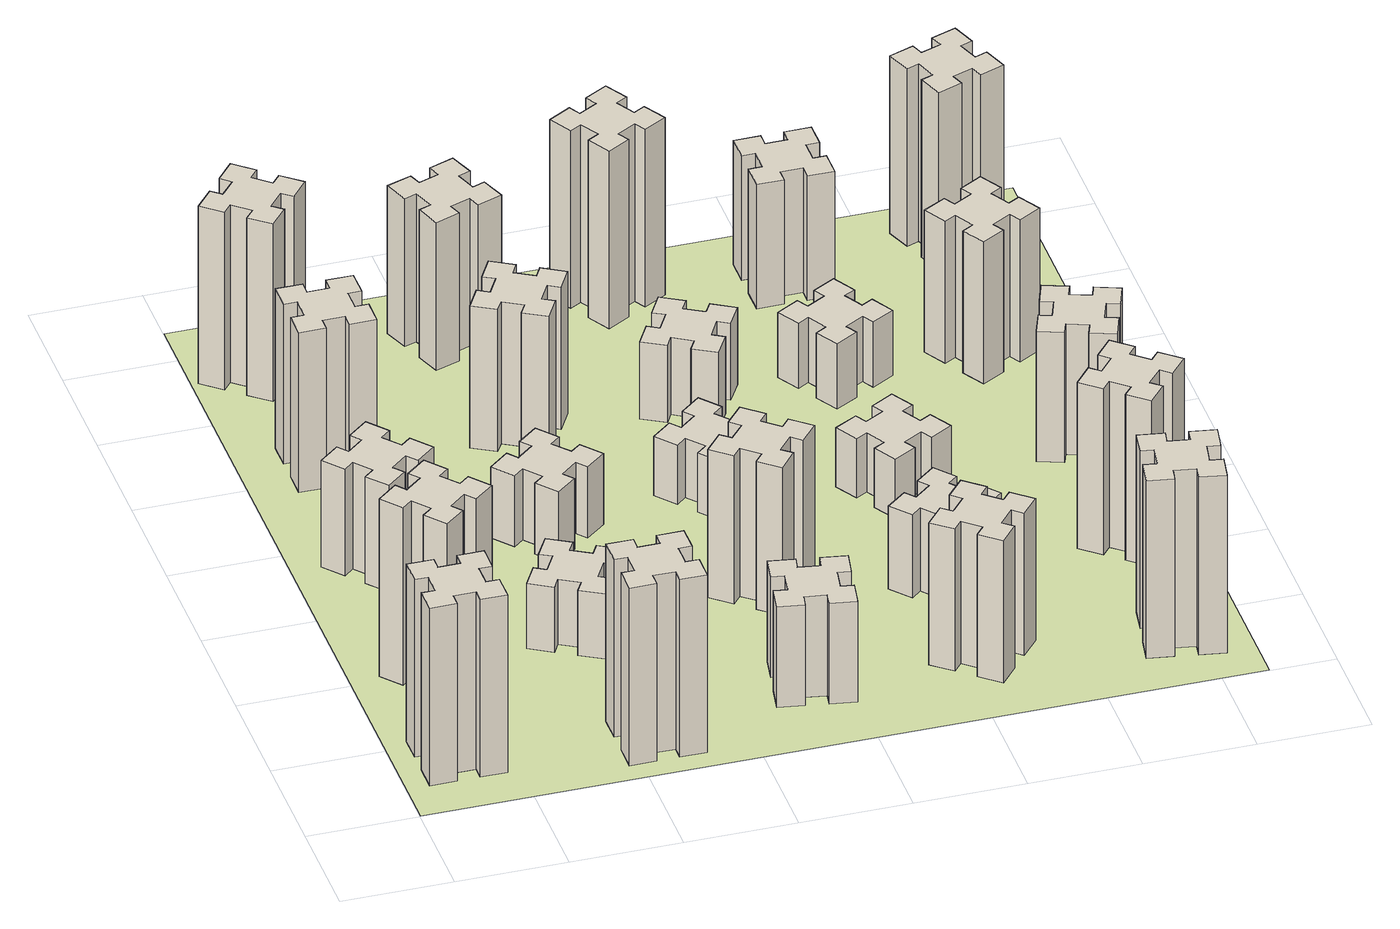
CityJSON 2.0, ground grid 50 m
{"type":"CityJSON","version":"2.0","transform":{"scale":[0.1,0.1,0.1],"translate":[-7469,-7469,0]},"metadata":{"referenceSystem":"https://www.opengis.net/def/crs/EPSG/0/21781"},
"CityObjects":{
"building1":{"type":"Building","attributes":{"class":"1000","function":"1000","usage":"1000","yearOfConstruction":2016,"roofType":"1000","measuredHeight":90,"storeysAboveGround":30,"storeysBelowGround":0},"geometry":[{"type":"Solid","lod":"1","boundaries":[[[[0,1,2,3,4,5,6,7,8,9,10,11,12,13,14,15,16,17,18,19]],[[17,16,20,21]],[[16,15,22,20]],[[15,14,23,22]],[[14,13,24,23]],[[13,12,25,24]],[[12,11,26,25]],[[11,10,27,26]],[[10,9,28,27]],[[9,8,29,28]],[[8,7,30,29]],[[7,6,31,30]],[[6,5,32,31]],[[5,4,33,32]],[[4,3,34,33]],[[3,2,35,34]],[[2,1,36,35]],[[1,0,37,36]],[[0,19,38,37]],[[19,18,39,38]],[[18,17,21,39]],[[24,25,26,27,28,29,30,31,32,33,34,35,36,37,38,39,21,20,22,23]]]]}]},
"building2":{"type":"Building","attributes":{"class":"1000","function":"1000","usage":"1000","yearOfConstruction":2016,"roofType":"1000","measuredHeight":90,"storeysAboveGround":30,"storeysBelowGround":0},"geometry":[{"type":"Solid","lod":"1","boundaries":[[[[40,41,42,43,44,45,46,47,48,49,50,51,52,53,54,55,56,57,58,59]],[[57,56,60,61]],[[56,55,62,60]],[[55,54,63,62]],[[54,53,64,63]],[[53,52,65,64]],[[52,51,66,65]],[[51,50,67,66]],[[50,49,68,67]],[[49,48,69,68]],[[48,47,70,69]],[[47,46,71,70]],[[46,45,72,71]],[[45,44,73,72]],[[44,43,74,73]],[[43,42,75,74]],[[42,41,76,75]],[[41,40,77,76]],[[40,59,78,77]],[[59,58,79,78]],[[58,57,61,79]],[[64,65,66,67,68,69,70,71,72,73,74,75,76,77,78,79,61,60,62,63]]]]}]},
"building3":{"type":"Building","attributes":{"class":"1000","function":"1000","usage":"1000","yearOfConstruction":2016,"roofType":"1000","measuredHeight":54,"storeysAboveGround":30,"storeysBelowGround":0},"geometry":[{"type":"Solid","lod":"1","boundaries":[[[[80,81,82,83,84,85,86,87,88,89,90,91,92,93,94,95,96,97,98,99]],[[97,96,100,101]],[[96,95,102,100]],[[95,94,103,102]],[[94,93,104,103]],[[93,92,105,104]],[[92,91,106,105]],[[91,90,107,106]],[[90,89,108,107]],[[89,88,109,108]],[[88,87,110,109]],[[87,86,111,110]],[[86,85,112,111]],[[85,84,113,112]],[[84,83,114,113]],[[83,82,115,114]],[[82,81,116,115]],[[81,80,117,116]],[[80,99,118,117]],[[99,98,119,118]],[[98,97,101,119]],[[104,105,106,107,108,109,110,111,112,113,114,115,116,117,118,119,101,100,102,103]]]]}]},
"building4":{"type":"Building","attributes":{"class":"1000","function":"1000","usage":"1000","yearOfConstruction":2016,"roofType":"1000","measuredHeight":81,"storeysAboveGround":30,"storeysBelowGround":0},"geometry":[{"type":"Solid","lod":"1","boundaries":[[[[120,121,122,123,124,125,126,127,128,129,130,131,132,133,134,135,136,137,138,139]],[[137,136,140,141]],[[136,135,142,140]],[[135,134,143,142]],[[134,133,144,143]],[[133,132,145,144]],[[132,131,146,145]],[[131,130,147,146]],[[130,129,148,147]],[[129,128,149,148]],[[128,127,150,149]],[[127,126,151,150]],[[126,125,152,151]],[[125,124,153,152]],[[124,123,154,153]],[[123,122,155,154]],[[122,121,156,155]],[[121,120,157,156]],[[120,139,158,157]],[[139,138,159,158]],[[138,137,141,159]],[[144,145,146,147,148,149,150,151,152,153,154,155,156,157,158,159,141,140,142,143]]]]}]},
"building5":{"type":"Building","attributes":{"class":"1000","function":"1000","usage":"1000","yearOfConstruction":2016,"roofType":"1000","measuredHeight":90,"storeysAboveGround":30,"storeysBelowGround":0},"geometry":[{"type":"Solid","lod":"1","boundaries":[[[[160,161,162,163,164,165,166,167,168,169,170,171,172,173,174,175,176,177,178,179]],[[177,176,180,181]],[[176,175,182,180]],[[175,174,183,182]],[[174,173,184,183]],[[173,172,185,184]],[[172,171,186,185]],[[171,170,187,186]],[[170,169,188,187]],[[169,168,189,188]],[[168,167,190,189]],[[167,166,191,190]],[[166,165,192,191]],[[165,164,193,192]],[[164,163,194,193]],[[163,162,195,194]],[[162,161,196,195]],[[161,160,197,196]],[[160,179,198,197]],[[179,178,199,198]],[[178,177,181,199]],[[184,185,186,187,188,189,190,191,192,193,194,195,196,197,198,199,181,180,182,183]]]]}]},
"building6":{"type":"Building","attributes":{"class":"1000","function":"1000","usage":"1000","yearOfConstruction":2016,"roofType":"1000","measuredHeight":90,"storeysAboveGround":30,"storeysBelowGround":0},"geometry":[{"type":"Solid","lod":"1","boundaries":[[[[200,201,202,203,204,205,206,207,208,209,210,211,212,213,214,215,216,217,218,219]],[[217,216,220,221]],[[216,215,222,220]],[[215,214,223,222]],[[214,213,224,223]],[[213,212,225,224]],[[212,211,226,225]],[[211,210,227,226]],[[210,209,228,227]],[[209,208,229,228]],[[208,207,230,229]],[[207,206,231,230]],[[206,205,232,231]],[[205,204,233,232]],[[204,203,234,233]],[[203,202,235,234]],[[202,201,236,235]],[[201,200,237,236]],[[200,219,238,237]],[[219,218,239,238]],[[218,217,221,239]],[[224,225,226,227,228,229,230,231,232,233,234,235,236,237,238,239,221,220,222,223]]]]}]},
"building7":{"type":"Building","attributes":{"class":"1000","function":"1000","usage":"1000","yearOfConstruction":2016,"roofType":"1000","measuredHeight":33,"storeysAboveGround":30,"storeysBelowGround":0},"geometry":[{"type":"Solid","lod":"1","boundaries":[[[[240,241,242,243,244,245,246,247,248,249,250,251,252,253,254,255,256,257,258,259]],[[257,256,260,261]],[[256,255,262,260]],[[255,254,263,262]],[[254,253,264,263]],[[253,252,265,264]],[[252,251,266,265]],[[251,250,267,266]],[[250,249,268,267]],[[249,248,269,268]],[[248,247,270,269]],[[247,246,271,270]],[[246,245,272,271]],[[245,244,273,272]],[[244,243,274,273]],[[243,242,275,274]],[[242,241,276,275]],[[241,240,277,276]],[[240,259,278,277]],[[259,258,279,278]],[[258,257,261,279]],[[264,265,266,267,268,269,270,271,272,273,274,275,276,277,278,279,261,260,262,263]]]]}]},
"building8":{"type":"Building","attributes":{"class":"1000","function":"1000","usage":"1000","yearOfConstruction":2016,"roofType":"1000","measuredHeight":36,"storeysAboveGround":30,"storeysBelowGround":0},"geometry":[{"type":"Solid","lod":"1","boundaries":[[[[280,281,282,283,284,285,286,287,288,289,290,291,292,293,294,295,296,297,298,299]],[[297,296,300,301]],[[296,295,302,300]],[[295,294,303,302]],[[294,293,304,303]],[[293,292,305,304]],[[292,291,306,305]],[[291,290,307,306]],[[290,289,308,307]],[[289,288,309,308]],[[288,287,310,309]],[[287,286,311,310]],[[286,285,312,311]],[[285,284,313,312]],[[284,283,314,313]],[[283,282,315,314]],[[282,281,316,315]],[[281,280,317,316]],[[280,299,318,317]],[[299,298,319,318]],[[298,297,301,319]],[[304,305,306,307,308,309,310,311,312,313,314,315,316,317,318,319,301,300,302,303]]]]}]},
"building9":{"type":"Building","attributes":{"class":"1000","function":"1000","usage":"1000","yearOfConstruction":2016,"roofType":"1000","measuredHeight":72,"storeysAboveGround":30,"storeysBelowGround":0},"geometry":[{"type":"Solid","lod":"1","boundaries":[[[[320,321,322,323,324,325,326,327,328,329,330,331,332,333,334,335,336,337,338,339]],[[337,336,340,341]],[[336,335,342,340]],[[335,334,343,342]],[[334,333,344,343]],[[333,332,345,344]],[[332,331,346,345]],[[331,330,347,346]],[[330,329,348,347]],[[329,328,349,348]],[[328,327,350,349]],[[327,326,351,350]],[[326,325,352,351]],[[325,324,353,352]],[[324,323,354,353]],[[323,322,355,354]],[[322,321,356,355]],[[321,320,357,356]],[[320,339,358,357]],[[339,338,359,358]],[[338,337,341,359]],[[344,345,346,347,348,349,350,351,352,353,354,355,356,357,358,359,341,340,342,343]]]]}]},
"building10":{"type":"Building","attributes":{"class":"1000","function":"1000","usage":"1000","yearOfConstruction":2016,"roofType":"1000","measuredHeight":51,"storeysAboveGround":30,"storeysBelowGround":0},"geometry":[{"type":"Solid","lod":"1","boundaries":[[[[360,361,362,363,364,365,366,367,368,369,370,371,372,373,374,375,376,377,378,379]],[[377,376,380,381]],[[376,375,382,380]],[[375,374,383,382]],[[374,373,384,383]],[[373,372,385,384]],[[372,371,386,385]],[[371,370,387,386]],[[370,369,388,387]],[[369,368,389,388]],[[368,367,390,389]],[[367,366,391,390]],[[366,365,392,391]],[[365,364,393,392]],[[364,363,394,393]],[[363,362,395,394]],[[362,361,396,395]],[[361,360,397,396]],[[360,379,398,397]],[[379,378,399,398]],[[378,377,381,399]],[[384,385,386,387,388,389,390,391,392,393,394,395,396,397,398,399,381,380,382,383]]]]}]},
"building11":{"type":"Building","attributes":{"class":"1000","function":"1000","usage":"1000","yearOfConstruction":2016,"roofType":"1000","measuredHeight":75,"storeysAboveGround":30,"storeysBelowGround":0},"geometry":[{"type":"Solid","lod":"1","boundaries":[[[[400,401,402,403,404,405,406,407,408,409,410,411,412,413,414,415,416,417,418,419]],[[417,416,420,421]],[[416,415,422,420]],[[415,414,423,422]],[[414,413,424,423]],[[413,412,425,424]],[[412,411,426,425]],[[411,410,427,426]],[[410,409,428,427]],[[409,408,429,428]],[[408,407,430,429]],[[407,406,431,430]],[[406,405,432,431]],[[405,404,433,432]],[[404,403,434,433]],[[403,402,435,434]],[[402,401,436,435]],[[401,400,437,436]],[[400,419,438,437]],[[419,418,439,438]],[[418,417,421,439]],[[424,425,426,427,428,429,430,431,432,433,434,435,436,437,438,439,421,420,422,423]]]]}]},
"building12":{"type":"Building","attributes":{"class":"1000","function":"1000","usage":"1000","yearOfConstruction":2016,"roofType":"1000","measuredHeight":75,"storeysAboveGround":30,"storeysBelowGround":0},"geometry":[{"type":"Solid","lod":"1","boundaries":[[[[440,441,442,443,444,445,446,447,448,449,450,451,452,453,454,455,456,457,458,459]],[[457,456,460,461]],[[456,455,462,460]],[[455,454,463,462]],[[454,453,464,463]],[[453,452,465,464]],[[452,451,466,465]],[[451,450,467,466]],[[450,449,468,467]],[[449,448,469,468]],[[448,447,470,469]],[[447,446,471,470]],[[446,445,472,471]],[[445,444,473,472]],[[444,443,474,473]],[[443,442,475,474]],[[442,441,476,475]],[[441,440,477,476]],[[440,459,478,477]],[[459,458,479,478]],[[458,457,461,479]],[[464,465,466,467,468,469,470,471,472,473,474,475,476,477,478,479,461,460,462,463]]]]}]},
"building13":{"type":"Building","attributes":{"class":"1000","function":"1000","usage":"1000","yearOfConstruction":2016,"roofType":"1000","measuredHeight":30,"storeysAboveGround":30,"storeysBelowGround":0},"geometry":[{"type":"Solid","lod":"1","boundaries":[[[[480,481,482,483,484,485,486,487,488,489,490,491,492,493,494,495,496,497,498,499]],[[497,496,500,501]],[[496,495,502,500]],[[495,494,503,502]],[[494,493,504,503]],[[493,492,505,504]],[[492,491,506,505]],[[491,490,507,506]],[[490,489,508,507]],[[489,488,509,508]],[[488,487,510,509]],[[487,486,511,510]],[[486,485,512,511]],[[485,484,513,512]],[[484,483,514,513]],[[483,482,515,514]],[[482,481,516,515]],[[481,480,517,516]],[[480,499,518,517]],[[499,498,519,518]],[[498,497,501,519]],[[504,505,506,507,508,509,510,511,512,513,514,515,516,517,518,519,501,500,502,503]]]]}]},
"building14":{"type":"Building","attributes":{"class":"1000","function":"1000","usage":"1000","yearOfConstruction":2016,"roofType":"1000","measuredHeight":39,"storeysAboveGround":30,"storeysBelowGround":0},"geometry":[{"type":"Solid","lod":"1","boundaries":[[[[520,521,522,523,524,525,526,527,528,529,530,531,532,533,534,535,536,537,538,539]],[[537,536,540,541]],[[536,535,542,540]],[[535,534,543,542]],[[534,533,544,543]],[[533,532,545,544]],[[532,531,546,545]],[[531,530,547,546]],[[530,529,548,547]],[[529,528,549,548]],[[528,527,550,549]],[[527,526,551,550]],[[526,525,552,551]],[[525,524,553,552]],[[524,523,554,553]],[[523,522,555,554]],[[522,521,556,555]],[[521,520,557,556]],[[520,539,558,557]],[[539,538,559,558]],[[538,537,541,559]],[[544,545,546,547,548,549,550,551,552,553,554,555,556,557,558,559,541,540,542,543]]]]}]},
"building15":{"type":"Building","attributes":{"class":"1000","function":"1000","usage":"1000","yearOfConstruction":2016,"roofType":"1000","measuredHeight":72,"storeysAboveGround":30,"storeysBelowGround":0},"geometry":[{"type":"Solid","lod":"1","boundaries":[[[[560,561,562,563,564,565,566,567,568,569,570,571,572,573,574,575,576,577,578,579]],[[577,576,580,581]],[[576,575,582,580]],[[575,574,583,582]],[[574,573,584,583]],[[573,572,585,584]],[[572,571,586,585]],[[571,570,587,586]],[[570,569,588,587]],[[569,568,589,588]],[[568,567,590,589]],[[567,566,591,590]],[[566,565,592,591]],[[565,564,593,592]],[[564,563,594,593]],[[563,562,595,594]],[[562,561,596,595]],[[561,560,597,596]],[[560,579,598,597]],[[579,578,599,598]],[[578,577,581,599]],[[584,585,586,587,588,589,590,591,592,593,594,595,596,597,598,599,581,580,582,583]]]]}]},
"building16":{"type":"Building","attributes":{"class":"1000","function":"1000","usage":"1000","yearOfConstruction":2016,"roofType":"1000","measuredHeight":90,"storeysAboveGround":30,"storeysBelowGround":0},"geometry":[{"type":"Solid","lod":"1","boundaries":[[[[600,601,602,603,604,605,606,607,608,609,610,611,612,613,614,615,616,617,618,619]],[[617,616,620,621]],[[616,615,622,620]],[[615,614,623,622]],[[614,613,624,623]],[[613,612,625,624]],[[612,611,626,625]],[[611,610,627,626]],[[610,609,628,627]],[[609,608,629,628]],[[608,607,630,629]],[[607,606,631,630]],[[606,605,632,631]],[[605,604,633,632]],[[604,603,634,633]],[[603,602,635,634]],[[602,601,636,635]],[[601,600,637,636]],[[600,619,638,637]],[[619,618,639,638]],[[618,617,621,639]],[[624,625,626,627,628,629,630,631,632,633,634,635,636,637,638,639,621,620,622,623]]]]}]},
"building17":{"type":"Building","attributes":{"class":"1000","function":"1000","usage":"1000","yearOfConstruction":2016,"roofType":"1000","measuredHeight":42,"storeysAboveGround":30,"storeysBelowGround":0},"geometry":[{"type":"Solid","lod":"1","boundaries":[[[[640,641,642,643,644,645,646,647,648,649,650,651,652,653,654,655,656,657,658,659]],[[657,656,660,661]],[[656,655,662,660]],[[655,654,663,662]],[[654,653,664,663]],[[653,652,665,664]],[[652,651,666,665]],[[651,650,667,666]],[[650,649,668,667]],[[649,648,669,668]],[[648,647,670,669]],[[647,646,671,670]],[[646,645,672,671]],[[645,644,673,672]],[[644,643,674,673]],[[643,642,675,674]],[[642,641,676,675]],[[641,640,677,676]],[[640,659,678,677]],[[659,658,679,678]],[[658,657,661,679]],[[664,665,666,667,668,669,670,671,672,673,674,675,676,677,678,679,661,660,662,663]]]]}]},
"building18":{"type":"Building","attributes":{"class":"1000","function":"1000","usage":"1000","yearOfConstruction":2016,"roofType":"1000","measuredHeight":30,"storeysAboveGround":30,"storeysBelowGround":0},"geometry":[{"type":"Solid","lod":"1","boundaries":[[[[680,681,682,683,684,685,686,687,688,689,690,691,692,693,694,695,696,697,698,699]],[[697,696,700,701]],[[696,695,702,700]],[[695,694,703,702]],[[694,693,704,703]],[[693,692,705,704]],[[692,691,706,705]],[[691,690,707,706]],[[690,689,708,707]],[[689,688,709,708]],[[688,687,710,709]],[[687,686,711,710]],[[686,685,712,711]],[[685,684,713,712]],[[684,683,714,713]],[[683,682,715,714]],[[682,681,716,715]],[[681,680,717,716]],[[680,699,718,717]],[[699,698,719,718]],[[698,697,701,719]],[[704,705,706,707,708,709,710,711,712,713,714,715,716,717,718,719,701,700,702,703]]]]}]},
"building19":{"type":"Building","attributes":{"class":"1000","function":"1000","usage":"1000","yearOfConstruction":2016,"roofType":"1000","measuredHeight":33,"storeysAboveGround":30,"storeysBelowGround":0},"geometry":[{"type":"Solid","lod":"1","boundaries":[[[[720,721,722,723,724,725,726,727,728,729,730,731,732,733,734,735,736,737,738,739]],[[737,736,740,741]],[[736,735,742,740]],[[735,734,743,742]],[[734,733,744,743]],[[733,732,745,744]],[[732,731,746,745]],[[731,730,747,746]],[[730,729,748,747]],[[729,728,749,748]],[[728,727,750,749]],[[727,726,751,750]],[[726,725,752,751]],[[725,724,753,752]],[[724,723,754,753]],[[723,722,755,754]],[[722,721,756,755]],[[721,720,757,756]],[[720,739,758,757]],[[739,738,759,758]],[[738,737,741,759]],[[744,745,746,747,748,749,750,751,752,753,754,755,756,757,758,759,741,740,742,743]]]]}]},
"building20":{"type":"Building","attributes":{"class":"1000","function":"1000","usage":"1000","yearOfConstruction":2016,"roofType":"1000","measuredHeight":90,"storeysAboveGround":30,"storeysBelowGround":0},"geometry":[{"type":"Solid","lod":"1","boundaries":[[[[760,761,762,763,764,765,766,767,768,769,770,771,772,773,774,775,776,777,778,779]],[[777,776,780,781]],[[776,775,782,780]],[[775,774,783,782]],[[774,773,784,783]],[[773,772,785,784]],[[772,771,786,785]],[[771,770,787,786]],[[770,769,788,787]],[[769,768,789,788]],[[768,767,790,789]],[[767,766,791,790]],[[766,765,792,791]],[[765,764,793,792]],[[764,763,794,793]],[[763,762,795,794]],[[762,761,796,795]],[[761,760,797,796]],[[760,779,798,797]],[[779,778,799,798]],[[778,777,781,799]],[[784,785,786,787,788,789,790,791,792,793,794,795,796,797,798,799,781,780,782,783]]]]}]},
"building21":{"type":"Building","attributes":{"class":"1000","function":"1000","usage":"1000","yearOfConstruction":2016,"roofType":"1000","measuredHeight":63,"storeysAboveGround":30,"storeysBelowGround":0},"geometry":[{"type":"Solid","lod":"1","boundaries":[[[[800,801,802,803,804,805,806,807,808,809,810,811,812,813,814,815,816,817,818,819]],[[817,816,820,821]],[[816,815,822,820]],[[815,814,823,822]],[[814,813,824,823]],[[813,812,825,824]],[[812,811,826,825]],[[811,810,827,826]],[[810,809,828,827]],[[809,808,829,828]],[[808,807,830,829]],[[807,806,831,830]],[[806,805,832,831]],[[805,804,833,832]],[[804,803,834,833]],[[803,802,835,834]],[[802,801,836,835]],[[801,800,837,836]],[[800,819,838,837]],[[819,818,839,838]],[[818,817,821,839]],[[824,825,826,827,828,829,830,831,832,833,834,835,836,837,838,839,821,820,822,823]]]]}]},
"building22":{"type":"Building","attributes":{"class":"1000","function":"1000","usage":"1000","yearOfConstruction":2016,"roofType":"1000","measuredHeight":84,"storeysAboveGround":30,"storeysBelowGround":0},"geometry":[{"type":"Solid","lod":"1","boundaries":[[[[840,841,842,843,844,845,846,847,848,849,850,851,852,853,854,855,856,857,858,859]],[[857,856,860,861]],[[856,855,862,860]],[[855,854,863,862]],[[854,853,864,863]],[[853,852,865,864]],[[852,851,866,865]],[[851,850,867,866]],[[850,849,868,867]],[[849,848,869,868]],[[848,847,870,869]],[[847,846,871,870]],[[846,845,872,871]],[[845,844,873,872]],[[844,843,874,873]],[[843,842,875,874]],[[842,841,876,875]],[[841,840,877,876]],[[840,859,878,877]],[[859,858,879,878]],[[858,857,861,879]],[[864,865,866,867,868,869,870,871,872,873,874,875,876,877,878,879,861,860,862,863]]]]}]},
"building23":{"type":"Building","attributes":{"class":"1000","function":"1000","usage":"1000","yearOfConstruction":2016,"roofType":"1000","measuredHeight":66,"storeysAboveGround":30,"storeysBelowGround":0},"geometry":[{"type":"Solid","lod":"1","boundaries":[[[[880,881,882,883,884,885,886,887,888,889,890,891,892,893,894,895,896,897,898,899]],[[897,896,900,901]],[[896,895,902,900]],[[895,894,903,902]],[[894,893,904,903]],[[893,892,905,904]],[[892,891,906,905]],[[891,890,907,906]],[[890,889,908,907]],[[889,888,909,908]],[[888,887,910,909]],[[887,886,911,910]],[[886,885,912,911]],[[885,884,913,912]],[[884,883,914,913]],[[883,882,915,914]],[[882,881,916,915]],[[881,880,917,916]],[[880,899,918,917]],[[899,898,919,918]],[[898,897,901,919]],[[904,905,906,907,908,909,910,911,912,913,914,915,916,917,918,919,901,900,902,903]]]]}]},
"building24":{"type":"Building","attributes":{"class":"1000","function":"1000","usage":"1000","yearOfConstruction":2016,"roofType":"1000","measuredHeight":72,"storeysAboveGround":30,"storeysBelowGround":0},"geometry":[{"type":"Solid","lod":"1","boundaries":[[[[920,921,922,923,924,925,926,927,928,929,930,931,932,933,934,935,936,937,938,939]],[[937,936,940,941]],[[936,935,942,940]],[[935,934,943,942]],[[934,933,944,943]],[[933,932,945,944]],[[932,931,946,945]],[[931,930,947,946]],[[930,929,948,947]],[[929,928,949,948]],[[928,927,950,949]],[[927,926,951,950]],[[926,925,952,951]],[[925,924,953,952]],[[924,923,954,953]],[[923,922,955,954]],[[922,921,956,955]],[[921,920,957,956]],[[920,939,958,957]],[[939,938,959,958]],[[938,937,941,959]],[[944,945,946,947,948,949,950,951,952,953,954,955,956,957,958,959,941,940,942,943]]]]}]},
"building25":{"type":"Building","attributes":{"class":"1000","function":"1000","usage":"1000","yearOfConstruction":2016,"roofType":"1000","measuredHeight":90,"storeysAboveGround":30,"storeysBelowGround":0},"geometry":[{"type":"Solid","lod":"1","boundaries":[[[[960,961,962,963,964,965,966,967,968,969,970,971,972,973,974,975,976,977,978,979]],[[977,976,980,981]],[[976,975,982,980]],[[975,974,983,982]],[[974,973,984,983]],[[973,972,985,984]],[[972,971,986,985]],[[971,970,987,986]],[[970,969,988,987]],[[969,968,989,988]],[[968,967,990,989]],[[967,966,991,990]],[[966,965,992,991]],[[965,964,993,992]],[[964,963,994,993]],[[963,962,995,994]],[[962,961,996,995]],[[961,960,997,996]],[[960,979,998,997]],[[979,978,999,998]],[[978,977,981,999]],[[984,985,986,987,988,989,990,991,992,993,994,995,996,997,998,999,981,980,982,983]]]]}]},
"landuse1":{"type":"LandUse","attributes":{"name":"plot1","function":"1010"},"geometry":[{"type":"MultiSurface","lod":"1","boundaries":[[[1000,1001,1002,1003]]]}]}
},
"vertices":[
[165,425,0],[165,325,0],[105,325,0],[105,205,0],[225,205,0],[225,265,0],[325,265,0],[325,205,0],[445,205,0],[445,325,0],[385,325,0],[385,425,0],[445,425,0],[445,545,0],[325,545,0],[325,485,0],[225,485,0],[225,545,0],[105,545,0],[105,425,0],[225,485,900],[225,545,900],[325,485,900],[325,545,900],[445,545,900],[445,425,900],[385,425,900],[385,325,900],[445,325,900],[445,205,900],[325,205,900],[325,265,900],[225,265,900],[225,205,900],[105,205,900],[105,325,900],[165,325,900],[165,425,900],[105,425,900],[105,545,900],
[492,1048,0],[427,1124,0],[473,1163,0],[396,1255,0],[304,1178,0],[343,1132,0],[266,1067,0],[228,1113,0],[136,1036,0],[213,944,0],[259,983,0],[323,906,0],[277,868,0],[354,776,0],[446,853,0],[408,899,0],[484,963,0],[523,917,0],[615,994,0],[538,1086,0],[484,963,900],[523,917,900],[408,899,900],[446,853,900],[354,776,900],[277,868,900],[323,906,900],[259,983,900],[213,944,900],[136,1036,900],[228,1113,900],[266,1067,900],[343,1132,900],[304,1178,900],[396,1255,900],[473,1163,900],[427,1124,900],[492,1048,900],[538,1086,900],[615,994,900],
[492,1888,0],[427,1964,0],[473,2003,0],[396,2095,0],[304,2018,0],[343,1972,0],[266,1907,0],[228,1953,0],[136,1876,0],[213,1784,0],[259,1823,0],[323,1746,0],[277,1708,0],[354,1616,0],[446,1693,0],[408,1739,0],[484,1803,0],[523,1757,0],[615,1834,0],[538,1926,0],[484,1803,540],[523,1757,540],[408,1739,540],[446,1693,540],[354,1616,540],[277,1708,540],[323,1746,540],[259,1823,540],[213,1784,540],[136,1876,540],[228,1953,540],[266,1907,540],[343,1972,540],[304,2018,540],[396,2095,540],[473,2003,540],[427,1964,540],[492,1888,540],[538,1926,540],[615,1834,540],
[485,2545,0],[485,2645,0],[545,2645,0],[545,2765,0],[425,2765,0],[425,2705,0],[325,2705,0],[325,2765,0],[205,2765,0],[205,2645,0],[265,2645,0],[265,2545,0],[205,2545,0],[205,2425,0],[325,2425,0],[325,2485,0],[425,2485,0],[425,2425,0],[545,2425,0],[545,2545,0],[425,2485,810],[425,2425,810],[325,2485,810],[325,2425,810],[205,2425,810],[205,2545,810],[265,2545,810],[265,2645,810],[205,2645,810],[205,2765,810],[325,2765,810],[325,2705,810],[425,2705,810],[425,2765,810],[545,2765,810],[545,2645,810],[485,2645,810],[485,2545,810],[545,2545,810],[545,2425,810],
[1225,225,0],[1225,325,0],[1285,325,0],[1285,445,0],[1165,445,0],[1165,385,0],[1065,385,0],[1065,445,0],[945,445,0],[945,325,0],[1005,325,0],[1005,225,0],[945,225,0],[945,105,0],[1065,105,0],[1065,165,0],[1165,165,0],[1165,105,0],[1285,105,0],[1285,225,0],[1165,165,900],[1165,105,900],[1065,165,900],[1065,105,900],[945,105,900],[945,225,900],[1005,225,900],[1005,325,900],[945,325,900],[945,445,900],[1065,445,900],[1065,385,900],[1165,385,900],[1165,445,900],[1285,445,900],[1285,325,900],[1225,325,900],[1225,225,900],[1285,225,900],[1285,105,900],
[384,3387,0],[308,3452,0],[346,3498,0],[254,3575,0],[177,3483,0],[223,3444,0],[159,3368,0],[113,3406,0],[36,3314,0],[128,3237,0],[166,3283,0],[243,3219,0],[204,3173,0],[296,3096,0],[373,3188,0],[327,3226,0],[392,3303,0],[438,3264,0],[515,3356,0],[423,3433,0],[392,3303,900],[438,3264,900],[327,3226,900],[373,3188,900],[296,3096,900],[204,3173,900],[243,3219,900],[166,3283,900],[128,3237,900],[36,3314,900],[113,3406,900],[159,3368,900],[223,3444,900],[177,3483,900],[254,3575,900],[346,3498,900],[308,3452,900],[384,3387,900],[423,3433,900],[515,3356,900],
[1086,1017,0],[1136,1104,0],[1188,1074,0],[1248,1178,0],[1144,1238,0],[1114,1186,0],[1027,1236,0],[1057,1288,0],[953,1348,0],[893,1244,0],[945,1214,0],[895,1127,0],[843,1157,0],[783,1053,0],[887,993,0],[917,1045,0],[1004,995,0],[974,943,0],[1078,883,0],[1138,987,0],[1004,995,330],[974,943,330],[917,1045,330],[887,993,330],[783,1053,330],[843,1157,330],[895,1127,330],[945,1214,330],[893,1244,330],[953,1348,330],[1057,1288,330],[1027,1236,330],[1114,1186,330],[1144,1238,330],[1248,1178,330],[1188,1074,330],[1136,1104,330],[1086,1017,330],[1138,987,330],[1078,883,330],
[1083,1972,0],[1006,1907,0],[968,1953,0],[876,1876,0],[953,1784,0],[999,1823,0],[1063,1746,0],[1017,1708,0],[1094,1616,0],[1186,1693,0],[1148,1739,0],[1224,1803,0],[1263,1757,0],[1355,1834,0],[1278,1926,0],[1232,1888,0],[1167,1964,0],[1213,2003,0],[1136,2095,0],[1044,2018,0],[1167,1964,360],[1213,2003,360],[1232,1888,360],[1278,1926,360],[1355,1834,360],[1263,1757,360],[1224,1803,360],[1148,1739,360],[1186,1693,360],[1094,1616,360],[1017,1708,360],[1063,1746,360],[999,1823,360],[953,1784,360],[876,1876,360],[968,1953,360],[1006,1907,360],[1083,1972,360],[1044,2018,360],[1136,2095,360],
[1314,2666,0],[1227,2716,0],[1257,2768,0],[1153,2828,0],[1093,2724,0],[1145,2694,0],[1095,2607,0],[1043,2637,0],[983,2533,0],[1087,2473,0],[1117,2525,0],[1204,2475,0],[1174,2423,0],[1278,2363,0],[1338,2467,0],[1286,2497,0],[1336,2584,0],[1388,2554,0],[1448,2658,0],[1344,2718,0],[1336,2584,720],[1388,2554,720],[1286,2497,720],[1338,2467,720],[1278,2363,720],[1174,2423,720],[1204,2475,720],[1117,2525,720],[1087,2473,720],[983,2533,720],[1043,2637,720],[1095,2607,720],[1145,2694,720],[1093,2724,720],[1153,2828,720],[1257,2768,720],[1227,2716,720],[1314,2666,720],[1344,2718,720],[1448,2658,720],
[1756,544,0],[1738,445,0],[1679,456,0],[1658,337,0],[1777,317,0],[1787,376,0],[1885,358,0],[1875,299,0],[1993,278,0],[2014,397,0],[1955,407,0],[1972,505,0],[2031,495,0],[2052,613,0],[1934,634,0],[1924,575,0],[1825,592,0],[1836,651,0],[1717,672,0],[1697,554,0],[1825,592,510],[1836,651,510],[1924,575,510],[1934,634,510],[2052,613,510],[2031,495,510],[1972,505,510],[1955,407,510],[2014,397,510],[1993,278,510],[1875,299,510],[1885,358,510],[1787,376,510],[1777,317,510],[1658,337,510],[1679,456,510],[1738,445,510],[1756,544,510],[1697,554,510],[1717,672,510],
[1125,3456,0],[1031,3422,0],[1010,3478,0],[897,3437,0],[939,3324,0],[995,3345,0],[1029,3251,0],[973,3230,0],[1014,3117,0],[1127,3159,0],[1106,3215,0],[1200,3249,0],[1220,3193,0],[1333,3234,0],[1292,3347,0],[1236,3326,0],[1202,3420,0],[1258,3440,0],[1217,3553,0],[1104,3512,0],[1202,3420,750],[1258,3440,750],[1236,3326,750],[1292,3347,750],[1333,3234,750],[1220,3193,750],[1200,3249,750],[1106,3215,750],[1127,3159,750],[1014,3117,750],[973,3230,750],[1029,3251,750],[995,3345,750],[939,3324,750],[897,3437,750],[1010,3478,750],[1031,3422,750],[1125,3456,750],[1104,3512,750],[1217,3553,750],
[1803,1324,0],[1739,1248,0],[1693,1286,0],[1616,1194,0],[1708,1117,0],[1746,1163,0],[1823,1099,0],[1784,1053,0],[1876,976,0],[1953,1068,0],[1907,1106,0],[1972,1183,0],[2018,1144,0],[2095,1236,0],[2003,1313,0],[1964,1267,0],[1888,1332,0],[1926,1378,0],[1834,1455,0],[1757,1363,0],[1888,1332,750],[1926,1378,750],[1964,1267,750],[2003,1313,750],[2095,1236,750],[2018,1144,750],[1972,1183,750],[1907,1106,750],[1953,1068,750],[1876,976,750],[1784,1053,750],[1823,1099,750],[1746,1163,750],[1708,1117,750],[1616,1194,750],[1693,1286,750],[1739,1248,750],[1803,1324,750],[1757,1363,750],[1834,1455,750],
[1972,1988,0],[1907,2064,0],[1953,2103,0],[1876,2195,0],[1784,2118,0],[1823,2072,0],[1746,2007,0],[1708,2053,0],[1616,1976,0],[1693,1884,0],[1739,1923,0],[1803,1846,0],[1757,1808,0],[1834,1716,0],[1926,1793,0],[1888,1839,0],[1964,1903,0],[2003,1857,0],[2095,1934,0],[2018,2026,0],[1964,1903,300],[2003,1857,300],[1888,1839,300],[1926,1793,300],[1834,1716,300],[1757,1808,300],[1803,1846,300],[1739,1923,300],[1693,1884,300],[1616,1976,300],[1708,2053,300],[1746,2007,300],[1823,2072,300],[1784,2118,300],[1876,2195,300],[1953,2103,300],[1907,2064,300],[1972,1988,300],[2018,2026,300],[2095,1934,300],
[2026,2497,0],[2076,2584,0],[2128,2554,0],[2188,2658,0],[2084,2718,0],[2054,2666,0],[1967,2716,0],[1997,2768,0],[1893,2828,0],[1833,2724,0],[1885,2694,0],[1835,2607,0],[1783,2637,0],[1723,2533,0],[1827,2473,0],[1857,2525,0],[1944,2475,0],[1914,2423,0],[2018,2363,0],[2078,2467,0],[1944,2475,390],[1914,2423,390],[1857,2525,390],[1827,2473,390],[1723,2533,390],[1783,2637,390],[1835,2607,390],[1885,2694,390],[1833,2724,390],[1893,2828,390],[1997,2768,390],[1967,2716,390],[2054,2666,390],[2084,2718,390],[2188,2658,390],[2128,2554,390],[2076,2584,390],[2026,2497,390],[2078,2467,390],[2018,2363,390],
[2486,423,0],[2563,359,0],[2524,313,0],[2616,236,0],[2693,328,0],[2647,366,0],[2712,443,0],[2758,404,0],[2835,496,0],[2743,573,0],[2704,527,0],[2628,592,0],[2666,638,0],[2574,715,0],[2497,623,0],[2543,584,0],[2479,508,0],[2433,546,0],[2356,454,0],[2448,377,0],[2479,508,720],[2433,546,720],[2543,584,720],[2497,623,720],[2574,715,720],[2666,638,720],[2628,592,720],[2704,527,720],[2743,573,720],[2835,496,720],[2758,404,720],[2712,443,720],[2647,366,720],[2693,328,720],[2616,236,720],[2524,313,720],[2563,359,720],[2486,423,720],[2448,377,720],[2356,454,720],
[1844,3556,0],[1757,3506,0],[1727,3558,0],[1623,3498,0],[1683,3394,0],[1735,3424,0],[1785,3337,0],[1733,3307,0],[1793,3203,0],[1897,3263,0],[1867,3315,0],[1954,3365,0],[1984,3313,0],[2088,3373,0],[2028,3477,0],[1976,3447,0],[1926,3534,0],[1978,3564,0],[1918,3668,0],[1814,3608,0],[1926,3534,900],[1978,3564,900],[1976,3447,900],[2028,3477,900],[2088,3373,900],[1984,3313,900],[1954,3365,900],[1867,3315,900],[1897,3263,900],[1793,3203,900],[1733,3307,900],[1785,3337,900],[1735,3424,900],[1683,3394,900],[1623,3498,900],[1727,3558,900],[1757,3506,900],[1844,3556,900],[1814,3608,900],[1918,3668,900],
[2563,1132,0],[2486,1067,0],[2448,1113,0],[2356,1036,0],[2433,944,0],[2479,983,0],[2543,906,0],[2497,868,0],[2574,776,0],[2666,853,0],[2628,899,0],[2704,963,0],[2743,917,0],[2835,994,0],[2758,1086,0],[2712,1048,0],[2647,1124,0],[2693,1163,0],[2616,1255,0],[2524,1178,0],[2647,1124,420],[2693,1163,420],[2712,1048,420],[2758,1086,420],[2835,994,420],[2743,917,420],[2704,963,420],[2628,899,420],[2666,853,420],[2574,776,420],[2497,868,420],[2543,906,420],[2479,983,420],[2433,944,420],[2356,1036,420],[2448,1113,420],[2486,1067,420],[2563,1132,420],[2524,1178,420],[2616,1255,420],
[2475,1744,0],[2525,1657,0],[2473,1627,0],[2533,1523,0],[2637,1583,0],[2607,1635,0],[2694,1685,0],[2724,1633,0],[2828,1693,0],[2768,1797,0],[2716,1767,0],[2666,1854,0],[2718,1884,0],[2658,1988,0],[2554,1928,0],[2584,1876,0],[2497,1826,0],[2467,1878,0],[2363,1818,0],[2423,1714,0],[2497,1826,300],[2467,1878,300],[2584,1876,300],[2554,1928,300],[2658,1988,300],[2718,1884,300],[2666,1854,300],[2716,1767,300],[2768,1797,300],[2828,1693,300],[2724,1633,300],[2694,1685,300],[2607,1635,300],[2637,1583,300],[2533,1523,300],[2473,1627,300],[2525,1657,300],[2475,1744,300],[2423,1714,300],[2363,1818,300],
[2475,2584,0],[2525,2497,0],[2473,2467,0],[2533,2363,0],[2637,2423,0],[2607,2475,0],[2694,2525,0],[2724,2473,0],[2828,2533,0],[2768,2637,0],[2716,2607,0],[2666,2694,0],[2718,2724,0],[2658,2828,0],[2554,2768,0],[2584,2716,0],[2497,2666,0],[2467,2718,0],[2363,2658,0],[2423,2554,0],[2497,2666,330],[2467,2718,330],[2584,2716,330],[2554,2768,330],[2658,2828,330],[2718,2724,330],[2666,2694,330],[2716,2607,330],[2768,2637,330],[2828,2533,330],[2724,2473,330],[2694,2525,330],[2607,2475,330],[2637,2423,330],[2533,2363,330],[2473,2467,330],[2525,2497,330],[2475,2584,330],[2423,2554,330],[2363,2658,330],
[3504,475,0],[3405,492,0],[3416,551,0],[3297,572,0],[3277,454,0],[3336,444,0],[3318,345,0],[3259,356,0],[3238,237,0],[3357,217,0],[3367,276,0],[3465,258,0],[3455,199,0],[3573,178,0],[3594,297,0],[3535,307,0],[3552,405,0],[3611,395,0],[3632,513,0],[3514,534,0],[3552,405,900],[3611,395,900],[3535,307,900],[3594,297,900],[3573,178,900],[3455,199,900],[3465,258,900],[3367,276,900],[3357,217,900],[3238,237,900],[3259,356,900],[3318,345,900],[3336,444,900],[3277,454,900],[3297,572,900],[3416,551,900],[3405,492,900],[3504,475,900],[3514,534,900],[3632,513,900],
[2705,3285,0],[2705,3385,0],[2765,3385,0],[2765,3505,0],[2645,3505,0],[2645,3445,0],[2545,3445,0],[2545,3505,0],[2425,3505,0],[2425,3385,0],[2485,3385,0],[2485,3285,0],[2425,3285,0],[2425,3165,0],[2545,3165,0],[2545,3225,0],[2645,3225,0],[2645,3165,0],[2765,3165,0],[2765,3285,0],[2645,3225,630],[2645,3165,630],[2545,3225,630],[2545,3165,630],[2425,3165,630],[2425,3285,630],[2485,3285,630],[2485,3385,630],[2425,3385,630],[2425,3505,630],[2545,3505,630],[2545,3445,630],[2645,3445,630],[2645,3505,630],[2765,3505,630],[2765,3385,630],[2705,3385,630],[2705,3285,630],[2765,3285,630],[2765,3165,630],
[3487,1006,0],[3552,1083,0],[3598,1044,0],[3675,1136,0],[3583,1213,0],[3544,1167,0],[3468,1232,0],[3506,1278,0],[3414,1355,0],[3337,1263,0],[3383,1224,0],[3319,1148,0],[3273,1186,0],[3196,1094,0],[3288,1017,0],[3326,1063,0],[3403,999,0],[3364,953,0],[3456,876,0],[3533,968,0],[3403,999,840],[3364,953,840],[3326,1063,840],[3288,1017,840],[3196,1094,840],[3273,1186,840],[3319,1148,840],[3383,1224,840],[3337,1263,840],[3414,1355,840],[3506,1278,840],[3468,1232,840],[3544,1167,840],[3583,1213,840],[3675,1136,840],[3598,1044,840],[3552,1083,840],[3487,1006,840],[3533,968,840],[3456,876,840],
[3520,1942,0],[3426,1976,0],[3447,2032,0],[3334,2073,0],[3293,1960,0],[3349,1940,0],[3315,1846,0],[3259,1867,0],[3217,1754,0],[3330,1713,0],[3351,1769,0],[3445,1735,0],[3424,1679,0],[3537,1637,0],[3578,1750,0],[3522,1771,0],[3556,1865,0],[3612,1844,0],[3653,1957,0],[3540,1998,0],[3556,1865,660],[3612,1844,660],[3522,1771,660],[3578,1750,660],[3537,1637,660],[3424,1679,660],[3445,1735,660],[3351,1769,660],[3330,1713,660],[3217,1754,660],[3259,1867,660],[3315,1846,660],[3349,1940,660],[3293,1960,660],[3334,2073,660],[3447,2032,660],[3426,1976,660],[3520,1942,660],[3540,1998,660],[3653,1957,660],
[3247,2475,0],[3334,2525,0],[3364,2473,0],[3468,2533,0],[3408,2637,0],[3356,2607,0],[3306,2694,0],[3358,2724,0],[3298,2828,0],[3194,2768,0],[3224,2716,0],[3137,2666,0],[3107,2718,0],[3003,2658,0],[3063,2554,0],[3115,2584,0],[3165,2497,0],[3113,2467,0],[3173,2363,0],[3277,2423,0],[3165,2497,720],[3113,2467,720],[3115,2584,720],[3063,2554,720],[3003,2658,720],[3107,2718,720],[3137,2666,720],[3224,2716,720],[3194,2768,720],[3298,2828,720],[3358,2724,720],[3306,2694,720],[3356,2607,720],[3408,2637,720],[3468,2533,720],[3364,2473,720],[3334,2525,720],[3247,2475,720],[3277,2423,720],[3173,2363,720],
[3326,3315,0],[3420,3349,0],[3440,3293,0],[3553,3334,0],[3512,3447,0],[3456,3426,0],[3422,3520,0],[3478,3540,0],[3437,3653,0],[3324,3612,0],[3345,3556,0],[3251,3522,0],[3230,3578,0],[3117,3537,0],[3159,3424,0],[3215,3445,0],[3249,3351,0],[3193,3330,0],[3234,3217,0],[3347,3259,0],[3249,3351,900],[3193,3330,900],[3215,3445,900],[3159,3424,900],[3117,3537,900],[3230,3578,900],[3251,3522,900],[3345,3556,900],[3324,3612,900],[3437,3653,900],[3478,3540,900],[3422,3520,900],[3456,3426,900],[3512,3447,900],[3553,3334,900],[3440,3293,900],[3420,3349,900],[3326,3315,900],[3347,3259,900],[3234,3217,900],
[5,3705,0],[3705,3705,0],[3705,5,0],[5,5,0]
]}
